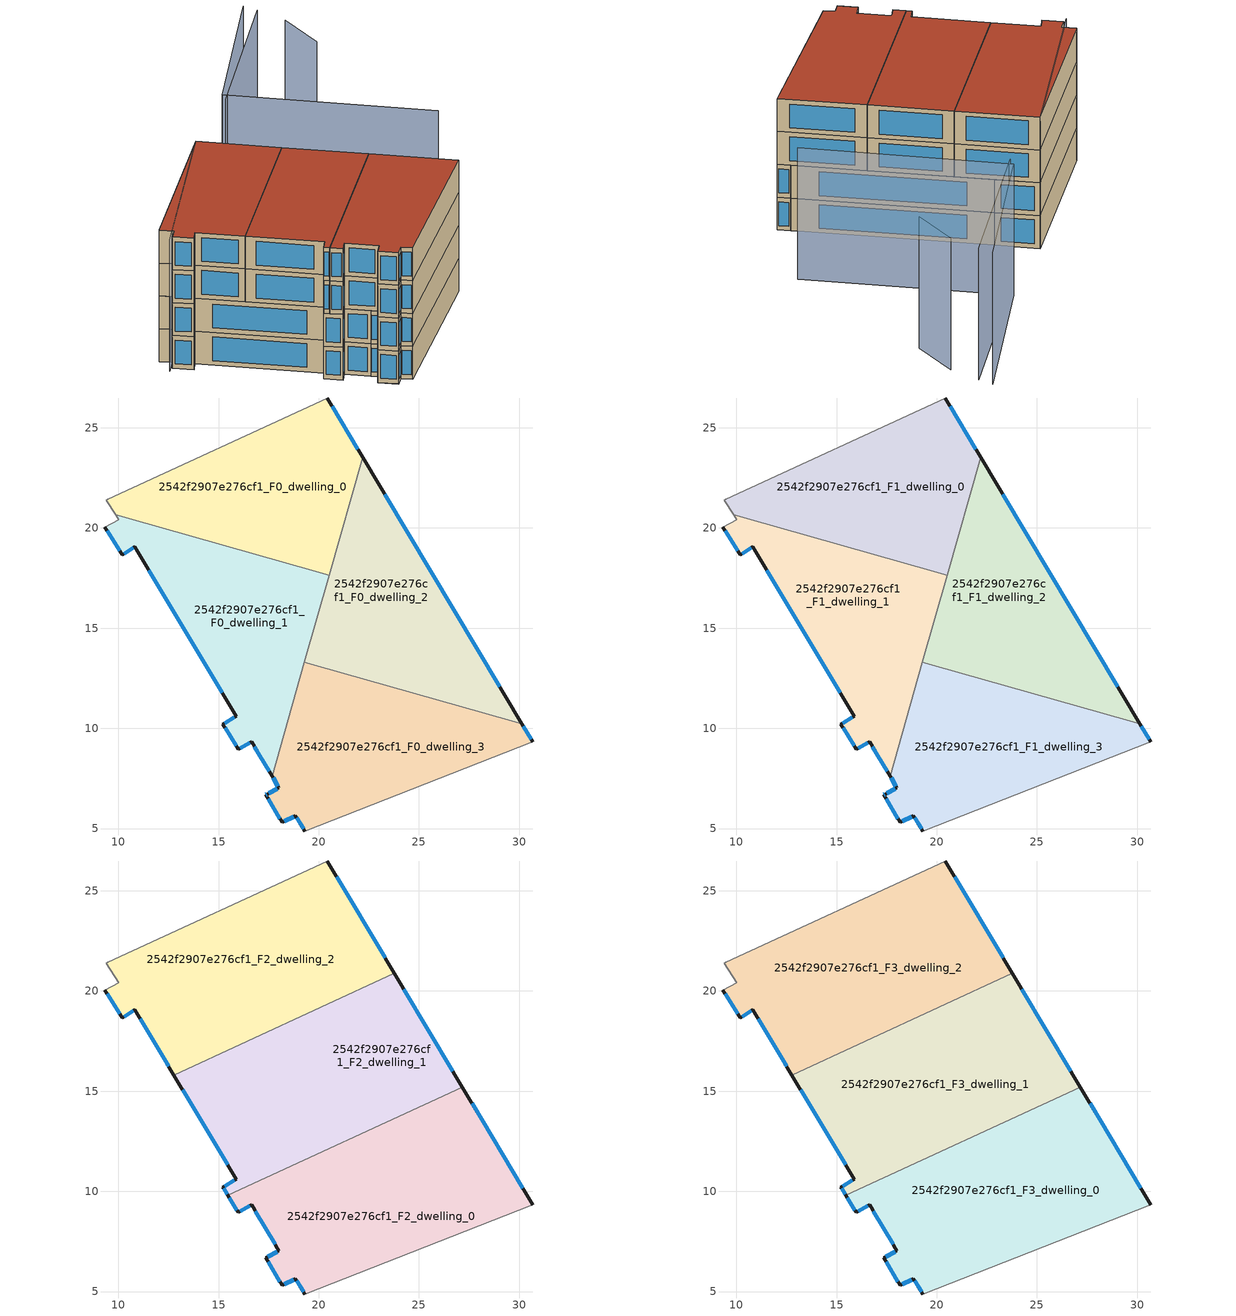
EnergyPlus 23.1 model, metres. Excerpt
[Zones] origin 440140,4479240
2542f2907e276cf1_F0_dwelling_0
 floor ground (EU_floor_Construction): 20.42,26.48 22.19,23.52 20.52,17.63 9.86,20.65 9.41,21.39 9.48,21.43 z0
 wall outside (EU_wall_Construction): 22.19,23.52 20.42,26.48 z0:3
 wall adiabatic (EU_wall_Construction): 20.42,26.48 9.48,21.43 9.41,21.39 9.86,20.65 z0:3
 wall to 2542f2907e276cf1_F0_dwelling_1 (EU_wall_Construction): 9.86,20.65 20.52,17.63 z0:3
 wall to 2542f2907e276cf1_F0_dwelling_2 (EU_wall_Construction): 20.52,17.63 22.19,23.52 z0:3
 window (EU_Window_Construction): 21.94,23.93 20.67,26.07 z0.42:2.58
2542f2907e276cf1_F0_dwelling_1
 floor ground (EU_floor_Construction): 20.52,17.63 18.5,10.53 15.89,10.6 10.82,19.07 10.2,18.66 9.33,20.04 10.01,20.42 9.86,20.65 z0; 18.5,10.53 17.67,7.61 16.65,9.33 15.99,8.95 15.22,10.21 15.89,10.6 z0
 wall outside (EU_wall_Construction): 9.33,20.04 10.2,18.66 10.82,19.07 15.89,10.6 15.22,10.21 15.99,8.95 16.65,9.33 17.67,7.61 z0:3
 wall adiabatic (EU_wall_Construction): 9.86,20.65 10.01,20.42 9.33,20.04 z0:3
 wall to 2542f2907e276cf1_F0_dwelling_3 (EU_wall_Construction): 17.67,7.61 19.29,13.3 z0:3
 wall to 2542f2907e276cf1_F0_dwelling_2 (EU_wall_Construction): 19.29,13.3 20.52,17.63 z0:3
 window (EU_Window_Construction): 11.53,17.89 15.18,11.77 / 10.29,18.72 10.74,19.01 / 9.45,19.85 10.08,18.85 / 16.79,9.09 17.53,7.85 / 16.08,9 16.56,9.28 / 15.33,10.03 15.88,9.12 / 15.79,10.55 15.31,10.26 z0.42:2.58
2542f2907e276cf1_F0_dwelling_2
 floor ground (EU_floor_Construction): 22.19,23.52 30.14,10.22 19.29,13.3 z0
 wall outside (EU_wall_Construction): 30.14,10.22 22.19,23.52 z0:3
 wall to 2542f2907e276cf1_F0_dwelling_3 (EU_wall_Construction): 19.29,13.3 30.14,10.22 z0:3
 window (EU_Window_Construction): 29.04,12.06 23.29,21.68 z0.42:2.58
2542f2907e276cf1_F0_dwelling_3
 floor ground (EU_floor_Construction): 30.14,10.22 30.67,9.33 19.31,4.88 18.84,5.65 18.17,5.31 17.35,6.68 17.42,6.72 18.01,7.04 17.67,7.61 19.29,13.3 z0
 wall outside (EU_wall_Construction): 17.67,7.61 18.01,7.04 17.42,6.72 17.35,6.68 18.17,5.31 18.84,5.65 19.31,4.88 / 30.67,9.33 30.14,10.22 z0:3
 wall adiabatic (EU_wall_Construction): 19.31,4.88 30.67,9.33 z0:3
 window (EU_Window_Construction): 18.27,5.36 18.75,5.6 / 17.47,6.49 18.06,5.5 / 17.41,6.71 17.36,6.69 / 17.93,7 17.5,6.76 / 17.72,7.53 17.96,7.12 / 30.6,9.45 30.21,10.09 / 18.9,5.54 19.24,4.98 z0.42:2.58
2542f2907e276cf1_F1_dwelling_0
 floor to 2542f2907e276cf1_F0_dwelling_0 (EU_floor_Construction): 20.42,26.48 22.19,23.52 20.52,17.63 9.86,20.65 9.41,21.39 9.48,21.43 z3
 wall outside (EU_wall_Construction): 22.19,23.52 20.42,26.48 z3:6
 wall adiabatic (EU_wall_Construction): 20.42,26.48 9.48,21.43 9.41,21.39 9.86,20.65 z3:6
 wall to 2542f2907e276cf1_F1_dwelling_1 (EU_wall_Construction): 9.86,20.65 20.52,17.63 z3:6
 wall to 2542f2907e276cf1_F1_dwelling_2 (EU_wall_Construction): 20.52,17.63 22.19,23.52 z3:6
 window (EU_Window_Construction): 21.94,23.93 20.67,26.07 z3.42:5.58
2542f2907e276cf1_F1_dwelling_1
 floor to 2542f2907e276cf1_F0_dwelling_1 (EU_floor_Construction): 20.52,17.63 18.5,10.53 15.88,10.6 19.46,17.93 z3; 18.5,10.53 17.67,7.61 16.65,9.33 15.99,8.95 15.22,10.21 15.88,10.6 z3; 19.46,17.93 15.88,10.6 10.82,19.07 10.2,18.66 9.33,20.04 10.01,20.42 9.86,20.65 z3
 wall outside (EU_wall_Construction): 9.33,20.04 10.2,18.66 10.82,19.07 15.89,10.6 15.22,10.21 15.99,8.95 16.65,9.33 17.67,7.61 z3:6
 wall adiabatic (EU_wall_Construction): 9.86,20.65 10.01,20.42 9.33,20.04 z3:6
 wall to 2542f2907e276cf1_F1_dwelling_3 (EU_wall_Construction): 17.67,7.61 19.29,13.3 z3:6
 wall to 2542f2907e276cf1_F1_dwelling_2 (EU_wall_Construction): 19.29,13.3 20.52,17.63 z3:6
 window (EU_Window_Construction): 11.53,17.89 15.18,11.77 / 10.29,18.72 10.74,19.01 / 9.45,19.85 10.08,18.85 / 16.79,9.09 17.53,7.85 / 16.08,9 16.56,9.28 / 15.33,10.03 15.88,9.12 / 15.79,10.55 15.31,10.26 z3.42:5.58
 ceiling adiabatic (EU_roof_Construction): 16.17,10.13 15.88,10.6 15.22,10.21 15.47,9.8 z6
2542f2907e276cf1_F1_dwelling_2
 floor to 2542f2907e276cf1_F0_dwelling_2 (EU_floor_Construction): 22.19,23.52 30.14,10.22 19.29,13.3 z3
 wall outside (EU_wall_Construction): 30.14,10.22 22.19,23.52 z3:6
 wall to 2542f2907e276cf1_F1_dwelling_3 (EU_wall_Construction): 19.29,13.3 30.14,10.22 z3:6
 window (EU_Window_Construction): 29.04,12.06 23.29,21.68 z3.42:5.58
2542f2907e276cf1_F1_dwelling_3
 floor to 2542f2907e276cf1_F0_dwelling_3 (EU_floor_Construction): 30.14,10.22 30.67,9.33 19.31,4.88 18.84,5.65 18.17,5.31 17.35,6.68 17.42,6.72 18.01,7.04 17.67,7.61 19.29,13.3 z3
 wall outside (EU_wall_Construction): 17.67,7.61 18.01,7.04 17.42,6.72 17.35,6.68 18.17,5.31 18.84,5.65 19.31,4.88 / 30.67,9.33 30.14,10.22 z3:6
 wall adiabatic (EU_wall_Construction): 19.31,4.88 30.67,9.33 z3:6
 window (EU_Window_Construction): 18.27,5.36 18.75,5.6 / 17.47,6.49 18.06,5.5 / 17.41,6.71 17.36,6.69 / 17.93,7 17.5,6.76 / 17.72,7.53 17.96,7.12 / 30.6,9.45 30.21,10.09 / 18.9,5.54 19.24,4.98 z3.42:5.58
2542f2907e276cf1_F2_dwelling_0
 floor to 2542f2907e276cf1_F1_dwelling_2 (EU_floor_Construction): 27.16,15.2 30.14,10.22 21.61,12.64 z6
 floor to 2542f2907e276cf1_F1_dwelling_1 (EU_floor_Construction): 18.72,11.31 17.67,7.61 16.65,9.33 17.63,10.8 z6; 17.63,10.8 16.65,9.33 15.99,8.95 15.47,9.8 z6
 floor to 2542f2907e276cf1_F1_dwelling_3 (EU_floor_Construction): 30.14,10.22 30.67,9.33 19.31,4.88 18.84,5.65 18.17,5.31 17.35,6.68 18.01,7.04 17.67,7.61 18.72,11.31 21.61,12.64 z6
 wall outside (EU_wall_Construction): 15.47,9.8 15.99,8.95 16.65,9.33 18.01,7.04 17.35,6.68 18.17,5.31 18.84,5.65 19.31,4.88 / 30.67,9.33 27.16,15.2 z6:9
 wall adiabatic (EU_wall_Construction): 19.31,4.88 30.67,9.33 z6:9
 wall to 2542f2907e276cf1_F2_dwelling_1 (EU_wall_Construction): 27.16,15.2 15.47,9.8 z6:9
 window (EU_Window_Construction): 16.84,9.01 17.82,7.36 / 16.08,9 16.56,9.28 / 15.54,9.68 15.92,9.06 / 30.18,10.14 27.65,14.38 / 18.9,5.54 19.24,4.98 / 18.27,5.36 18.75,5.6 / 17.47,6.49 18.06,5.5 / 17.92,6.99 17.45,6.73 z6.42:8.58
2542f2907e276cf1_F2_dwelling_1
 floor to 2542f2907e276cf1_F1_dwelling_0 (EU_floor_Construction): 21.08,19.63 20.52,17.63 18.18,18.29 z6
 floor to 2542f2907e276cf1_F1_dwelling_1 (EU_floor_Construction): 19.46,17.93 15.88,10.6 12.78,15.8 18.18,18.29 z6; 19.29,13.3 18.72,11.31 16.17,10.13 15.93,10.52 16.08,10.75 z6; 16.08,10.75 15.93,10.52 15.89,10.6 z6; 20.52,17.63 16.08,10.75 15.88,10.6 19.46,17.93 z6; 20.52,17.63 19.29,13.3 16.08,10.75 z6
 floor to 2542f2907e276cf1_F1_dwelling_2 (EU_floor_Construction): 23.77,20.87 27.16,15.2 21.61,12.64 19.29,13.3 21.08,19.63 z6
 floor adiabatic (EU_floor_Construction): 15.89,10.6 15.93,10.52 15.47,9.8 15.22,10.21 z6; 15.93,10.52 16.17,10.13 15.47,9.8 z6
 floor to 2542f2907e276cf1_F1_dwelling_3 (EU_floor_Construction): 21.61,12.64 18.72,11.31 19.29,13.3 z6
 wall outside (EU_wall_Construction): 27.16,15.2 23.77,20.87 / 15.22,10.21 15.47,9.8 / 15.22,10.21 15.89,10.6 / 12.78,15.8 15.89,10.6 z6:9
 wall to 2542f2907e276cf1_F2_dwelling_2 (EU_wall_Construction): 23.77,20.87 12.78,15.8 z6:9
 window (EU_Window_Construction): 26.69,15.99 24.24,20.08 / 15.26,10.15 15.43,9.86 / 15.31,10.26 15.79,10.55 / 13.21,15.08 15.45,11.32 z6.42:8.58
2542f2907e276cf1_F2_dwelling_2
 floor to 2542f2907e276cf1_F1_dwelling_0 (EU_floor_Construction): 20.42,26.48 22.19,23.52 21.08,19.63 18.18,18.29 9.87,20.65 9.41,21.39 9.48,21.43 z6
 floor to 2542f2907e276cf1_F1_dwelling_2 (EU_floor_Construction): 22.19,23.52 23.77,20.87 21.08,19.63 z6
 floor to 2542f2907e276cf1_F1_dwelling_1 (EU_floor_Construction): 18.18,18.29 12.78,15.8 10.82,19.07 10.2,18.66 9.33,20.04 10.01,20.42 9.87,20.65 z6
 wall outside (EU_wall_Construction): 23.77,20.87 20.42,26.48 / 9.33,20.04 10.2,18.66 10.82,19.07 12.78,15.8 z6:9
 wall adiabatic (EU_wall_Construction): 20.42,26.48 9.48,21.43 9.41,21.39 10.01,20.42 9.33,20.04 z6:9
 window (EU_Window_Construction): 23.31,21.65 20.89,25.7 / 11.09,18.61 12.51,16.25 / 10.29,18.72 10.74,19.01 / 9.45,19.85 10.08,18.85 z6.42:8.58
2542f2907e276cf1_F3_dwelling_0
 floor to 2542f2907e276cf1_F2_dwelling_0 (EU_floor_Construction): 27.16,15.2 30.67,9.33 19.31,4.88 18.84,5.65 18.17,5.31 17.35,6.68 18.01,7.04 16.65,9.33 15.99,8.95 15.47,9.8 z9
 wall outside (EU_wall_Construction): 15.47,9.8 15.99,8.95 16.65,9.33 18.01,7.04 17.35,6.68 18.17,5.31 18.84,5.65 19.31,4.88 / 30.67,9.33 27.16,15.2 z9:12
 wall adiabatic (EU_wall_Construction): 19.31,4.88 30.67,9.33 z9:12
 wall to 2542f2907e276cf1_F3_dwelling_1 (EU_wall_Construction): 27.16,15.2 15.47,9.8 z9:12
 window (EU_Window_Construction): 16.84,9.01 17.82,7.36 / 16.08,9 16.56,9.28 / 15.54,9.68 15.92,9.06 / 30.18,10.14 27.65,14.38 / 18.9,5.54 19.24,4.98 / 18.27,5.36 18.75,5.6 / 17.47,6.49 18.06,5.5 / 17.92,6.99 17.45,6.73 z9.42:11.58
 roof outside (EU_roof_Construction): 30.67,9.33 27.16,15.2 15.47,9.8 15.99,8.95 16.65,9.33 18.01,7.04 17.35,6.68 18.17,5.31 18.84,5.65 19.31,4.88 z12
2542f2907e276cf1_F3_dwelling_1
 floor to 2542f2907e276cf1_F2_dwelling_1 (EU_floor_Construction): 23.77,20.87 27.16,15.2 15.47,9.8 15.22,10.21 15.88,10.6 12.78,15.8 z9
 wall outside (EU_wall_Construction): 27.16,15.2 23.77,20.87 / 12.78,15.8 15.89,10.6 15.22,10.21 15.47,9.8 z9:12
 wall to 2542f2907e276cf1_F3_dwelling_2 (EU_wall_Construction): 23.77,20.87 12.78,15.8 z9:12
 window (EU_Window_Construction): 26.69,15.99 24.24,20.08 / 15.26,10.15 15.43,9.86 / 15.79,10.55 15.31,10.26 / 13.21,15.08 15.45,11.32 z9.42:11.58
 roof outside (EU_roof_Construction): 27.16,15.2 23.77,20.87 12.78,15.8 15.89,10.6 15.22,10.21 15.47,9.8 z12
2542f2907e276cf1_F3_dwelling_2
 floor to 2542f2907e276cf1_F2_dwelling_2 (EU_floor_Construction): 20.42,26.48 23.77,20.87 12.78,15.8 10.82,19.07 10.2,18.66 9.33,20.04 10.01,20.42 9.41,21.39 9.48,21.43 z9
 wall outside (EU_wall_Construction): 23.77,20.87 20.42,26.48 / 9.33,20.04 10.2,18.66 10.82,19.07 12.78,15.8 z9:12
 wall adiabatic (EU_wall_Construction): 20.42,26.48 9.48,21.43 9.41,21.39 10.01,20.42 9.33,20.04 z9:12
 window (EU_Window_Construction): 23.31,21.65 20.89,25.7 / 11.09,18.61 12.51,16.25 / 10.29,18.72 10.74,19.01 / 9.45,19.85 10.08,18.85 z9.42:11.58
 roof outside (EU_roof_Construction): 23.77,20.87 20.42,26.48 9.48,21.43 9.41,21.39 10.01,20.42 9.33,20.04 10.2,18.66 10.82,19.07 12.78,15.8 z12
shading: 34.85,14.59 26.57,28.75 / 26.57,28.75 36.84,34.75 / 36.48,27.46 37.29,31.08 / 37.05,33.59 26.21,28.14 / 20.42,26.48 8.91,19.99 z0:12
[Building]
EU S2 Campaign: North Axis=0; Terrain=City; Solar Distribution=FullExterior
[Site:Location]
Madrid: Latitude=40.5; Longitude=-3.5; Time Zone=1; Elevation=609
[SizingPeriod:WeatherFileDays]
AnnualSizingPeriod: Begin Month=1; Begin Day of Month=1; End Month=12; End Day of Month=31; Day of Week for Start Day=Monday; Use Weather File Daylight Saving Period=No; Use Weather File Rain and Snow Indicators=No
[MATERIAL]
EU_InternalMass_Material: Roughness=MediumRough; Thickness=0.1; Conductivity=1; Density=1800; Specific Heat=900; Thermal Absorptance=0.9; Solar Absorptance=0.7; Visible Absorptance=0.7
[MATERIAL:NOMASS] Roughness=MediumRough; Thermal Absorptance=0.9; Solar Absorptance=0.7; Visible Absorptance=0.7
Name | Thermal Resistance
EU_wall_NoMass | 1.60022
EU_roof_NoMass | 1.57597
EU_floor_NoMass | 0.470652
[WINDOWMATERIAL:SIMPLEGLAZINGSYSTEM]
EU_Window_SimpleGlazing: UFactor=3.28802; Solar Heat Gain Coefficient=0.85; Visible Transmittance=0.85
[CONSTRUCTION]
EU_wall_Construction: EU_wall_NoMass
EU_roof_Construction: EU_roof_NoMass
EU_floor_Construction: EU_floor_NoMass
EU_InternalMass_Construction: EU_InternalMass_Material
EU_Window_Construction: EU_Window_SimpleGlazing
[ZONE] Type=1; Multiplier=1; Ceiling Height=autocalculate; Floor Area=autocalculate; Part of Total Floor Area=Yes
Name | Volume
2542f2907e276cf1_F0_dwelling_0; 2542f2907e276cf1_F1_dwelling_0 | 179.865
2542f2907e276cf1_F2_dwelling_0 | 239.812
2542f2907e276cf1_F3_dwelling_0 | 239.822
2542f2907e276cf1_F0_dwelling_1; 2542f2907e276cf1_F1_dwelling_1 | 179.869
2542f2907e276cf1_F2_dwelling_1 | 239.807
2542f2907e276cf1_F3_dwelling_1 | 239.825
2542f2907e276cf1_F0_dwelling_2; 2542f2907e276cf1_F1_dwelling_2 | 179.86
2542f2907e276cf1_F2_dwelling_2 | 239.818
2542f2907e276cf1_F3_dwelling_2 | 239.819
2542f2907e276cf1_F0_dwelling_3; 2542f2907e276cf1_F1_dwelling_3 | 179.853
[INTERNALMASS] Construction=EU_InternalMass_Construction
Name | Zone or ZoneList | Surface Area
2542f2907e276cf1_F0_dwelling_0_EU_InternalMass | 2542f2907e276cf1_F0_dwelling_0 | 59.9551
2542f2907e276cf1_F0_dwelling_1_EU_InternalMass | 2542f2907e276cf1_F0_dwelling_1 | 59.959
2542f2907e276cf1_F0_dwelling_2_EU_InternalMass | 2542f2907e276cf1_F0_dwelling_2 | 59.9543
2542f2907e276cf1_F0_dwelling_3_EU_InternalMass | 2542f2907e276cf1_F0_dwelling_3 | 59.9548
2542f2907e276cf1_F1_dwelling_0_EU_InternalMass | 2542f2907e276cf1_F1_dwelling_0 | 59.9551
2542f2907e276cf1_F1_dwelling_1_EU_InternalMass | 2542f2907e276cf1_F1_dwelling_1 | 59.959
2542f2907e276cf1_F1_dwelling_2_EU_InternalMass | 2542f2907e276cf1_F1_dwelling_2 | 59.9543
2542f2907e276cf1_F1_dwelling_3_EU_InternalMass | 2542f2907e276cf1_F1_dwelling_3 | 59.9548
2542f2907e276cf1_F2_dwelling_0_EU_InternalMass | 2542f2907e276cf1_F2_dwelling_0 | 79.9411
2542f2907e276cf1_F2_dwelling_1_EU_InternalMass | 2542f2907e276cf1_F2_dwelling_1 | 79.9417
2542f2907e276cf1_F2_dwelling_2_EU_InternalMass | 2542f2907e276cf1_F2_dwelling_2 | 79.9399
2542f2907e276cf1_F3_dwelling_0_EU_InternalMass | 2542f2907e276cf1_F3_dwelling_0 | 79.9411
2542f2907e276cf1_F3_dwelling_1_EU_InternalMass | 2542f2907e276cf1_F3_dwelling_1 | 79.9417
2542f2907e276cf1_F3_dwelling_2_EU_InternalMass | 2542f2907e276cf1_F3_dwelling_2 | 79.9399
[OTHEREQUIPMENT] Fuel Type=Electricity; Design Level Calculation Method=Watts/Area; Power per Zone Floor Area=1; Fraction Latent=0; Fraction Radiant=0; Fraction Lost=0; Carbon Dioxide Generation Rate=0; EndUse Subcategory=EU_Step8_InternalGains
Name | Zone or ZoneList or Space or SpaceList | Schedule
EU_Step8_InternalGain_2542f2907e276cf1_F0_dwelling_0_f000 | 2542f2907e276cf1_F0_dwelling_0 | EU_Step8_GainSchedule_2542f2907e276cf1_F0_dwelling_0_f000
EU_Step8_InternalGain_2542f2907e276cf1_F0_dwelling_1_f000 | 2542f2907e276cf1_F0_dwelling_1 | EU_Step8_GainSchedule_2542f2907e276cf1_F0_dwelling_1_f000
EU_Step8_InternalGain_2542f2907e276cf1_F0_dwelling_2_f000 | 2542f2907e276cf1_F0_dwelling_2 | EU_Step8_GainSchedule_2542f2907e276cf1_F0_dwelling_2_f000
EU_Step8_InternalGain_2542f2907e276cf1_F0_dwelling_3_f000 | 2542f2907e276cf1_F0_dwelling_3 | EU_Step8_GainSchedule_2542f2907e276cf1_F0_dwelling_3_f000
EU_Step8_InternalGain_2542f2907e276cf1_F1_dwelling_0_f000 | 2542f2907e276cf1_F1_dwelling_0 | EU_Step8_GainSchedule_2542f2907e276cf1_F1_dwelling_0_f000
EU_Step8_InternalGain_2542f2907e276cf1_F1_dwelling_1_f000 | 2542f2907e276cf1_F1_dwelling_1 | EU_Step8_GainSchedule_2542f2907e276cf1_F1_dwelling_1_f000
EU_Step8_InternalGain_2542f2907e276cf1_F1_dwelling_2_f000 | 2542f2907e276cf1_F1_dwelling_2 | EU_Step8_GainSchedule_2542f2907e276cf1_F1_dwelling_2_f000
EU_Step8_InternalGain_2542f2907e276cf1_F1_dwelling_3_f000 | 2542f2907e276cf1_F1_dwelling_3 | EU_Step8_GainSchedule_2542f2907e276cf1_F1_dwelling_3_f000
EU_Step8_InternalGain_2542f2907e276cf1_F2_dwelling_0_f000 | 2542f2907e276cf1_F2_dwelling_0 | EU_Step8_GainSchedule_2542f2907e276cf1_F2_dwelling_0_f000
EU_Step8_InternalGain_2542f2907e276cf1_F2_dwelling_1_f000 | 2542f2907e276cf1_F2_dwelling_1 | EU_Step8_GainSchedule_2542f2907e276cf1_F2_dwelling_1_f000
EU_Step8_InternalGain_2542f2907e276cf1_F2_dwelling_2_f000 | 2542f2907e276cf1_F2_dwelling_2 | EU_Step8_GainSchedule_2542f2907e276cf1_F2_dwelling_2_f000
EU_Step8_InternalGain_2542f2907e276cf1_F3_dwelling_0_f000 | 2542f2907e276cf1_F3_dwelling_0 | EU_Step8_GainSchedule_2542f2907e276cf1_F3_dwelling_0_f000
EU_Step8_InternalGain_2542f2907e276cf1_F3_dwelling_1_f000 | 2542f2907e276cf1_F3_dwelling_1 | EU_Step8_GainSchedule_2542f2907e276cf1_F3_dwelling_1_f000
EU_Step8_InternalGain_2542f2907e276cf1_F3_dwelling_2_f000 | 2542f2907e276cf1_F3_dwelling_2 | EU_Step8_GainSchedule_2542f2907e276cf1_F3_dwelling_2_f000
[ZONEVENTILATION:DESIGNFLOWRATE] Schedule=EU_AlwaysOn; Design Flow Rate Calculation Method=AirChanges/Hour; Air Changes per Hour=0.480704; Ventilation Type=Natural; Fan Pressure Rise=0; Fan Total Efficiency=1; Constant Term Coefficient=1; Temperature Term Coefficient=0; Velocity Term Coefficient=0; Velocity Squared Term Coefficient=0; Minimum Indoor Temperature=-100; Maximum Indoor Temperature=100; Delta Temperature=-100; Minimum Outdoor Temperature=-100; Maximum Outdoor Temperature=100; Maximum Wind Speed=40
Name | Zone or ZoneList or Space or SpaceList
EU_ConstantAir_2542f2907e276cf1_F0_dwelling_0 | 2542f2907e276cf1_F0_dwelling_0
EU_ConstantAir_2542f2907e276cf1_F0_dwelling_1 | 2542f2907e276cf1_F0_dwelling_1
EU_ConstantAir_2542f2907e276cf1_F0_dwelling_2 | 2542f2907e276cf1_F0_dwelling_2
EU_ConstantAir_2542f2907e276cf1_F0_dwelling_3 | 2542f2907e276cf1_F0_dwelling_3
EU_ConstantAir_2542f2907e276cf1_F1_dwelling_0 | 2542f2907e276cf1_F1_dwelling_0
EU_ConstantAir_2542f2907e276cf1_F1_dwelling_1 | 2542f2907e276cf1_F1_dwelling_1
EU_ConstantAir_2542f2907e276cf1_F1_dwelling_2 | 2542f2907e276cf1_F1_dwelling_2
EU_ConstantAir_2542f2907e276cf1_F1_dwelling_3 | 2542f2907e276cf1_F1_dwelling_3
EU_ConstantAir_2542f2907e276cf1_F2_dwelling_0 | 2542f2907e276cf1_F2_dwelling_0
EU_ConstantAir_2542f2907e276cf1_F2_dwelling_1 | 2542f2907e276cf1_F2_dwelling_1
EU_ConstantAir_2542f2907e276cf1_F2_dwelling_2 | 2542f2907e276cf1_F2_dwelling_2
EU_ConstantAir_2542f2907e276cf1_F3_dwelling_0 | 2542f2907e276cf1_F3_dwelling_0
EU_ConstantAir_2542f2907e276cf1_F3_dwelling_1 | 2542f2907e276cf1_F3_dwelling_1
EU_ConstantAir_2542f2907e276cf1_F3_dwelling_2 | 2542f2907e276cf1_F3_dwelling_2
[HVACTEMPLATE:THERMOSTAT] Constant Heating Setpoint=20; Constant Cooling Setpoint=50
EU_HeatOnly_2542f2907e276cf1_F0_dwelling_0; EU_HeatOnly_2542f2907e276cf1_F0_dwelling_1; EU_HeatOnly_2542f2907e276cf1_F0_dwelling_2; EU_HeatOnly_2542f2907e276cf1_F0_dwelling_3; EU_HeatOnly_2542f2907e276cf1_F1_dwelling_0; EU_HeatOnly_2542f2907e276cf1_F1_dwelling_1; EU_HeatOnly_2542f2907e276cf1_F1_dwelling_2; EU_HeatOnly_2542f2907e276cf1_F1_dwelling_3; EU_HeatOnly_2542f2907e276cf1_F2_dwelling_0; EU_HeatOnly_2542f2907e276cf1_F2_dwelling_1; EU_HeatOnly_2542f2907e276cf1_F2_dwelling_2; EU_HeatOnly_2542f2907e276cf1_F3_dwelling_0; EU_HeatOnly_2542f2907e276cf1_F3_dwelling_1; EU_HeatOnly_2542f2907e276cf1_F3_dwelling_2
[HVACTEMPLATE:ZONE:IDEALLOADSAIRSYSTEM] System Availability Schedule=EU_AlwaysOn; Maximum Heating Supply Air Temperature=50; Minimum Cooling Supply Air Temperature=13; Maximum Heating Supply Air Humidity Ratio=0.0156; Minimum Cooling Supply Air Humidity Ratio=0.0077; Heating Limit=NoLimit; Cooling Limit=NoLimit; Heating Availability Schedule=EU_AlwaysOn; Cooling Availability Schedule=EU_CoolingOff; Dehumidification Control Type=ConstantSensibleHeatRatio; Cooling Sensible Heat Ratio=0.7; Dehumidification Setpoint=60; Humidification Control Type=None; Humidification Setpoint=30; Outdoor Air Method=None; Outdoor Air Flow Rate per Person=0.00944; Outdoor Air Flow Rate per Zone Floor Area=0; Outdoor Air Flow Rate per Zone=0; Demand Controlled Ventilation Type=None; Outdoor Air Economizer Type=NoEconomizer; Heat Recovery Type=None; Sensible Heat Recovery Effectiveness=0.7; Latent Heat Recovery Effectiveness=0.65
Name | Template Thermostat
2542f2907e276cf1_F0_dwelling_0 | EU_HeatOnly_2542f2907e276cf1_F0_dwelling_0
2542f2907e276cf1_F0_dwelling_1 | EU_HeatOnly_2542f2907e276cf1_F0_dwelling_1
2542f2907e276cf1_F0_dwelling_2 | EU_HeatOnly_2542f2907e276cf1_F0_dwelling_2
2542f2907e276cf1_F0_dwelling_3 | EU_HeatOnly_2542f2907e276cf1_F0_dwelling_3
2542f2907e276cf1_F1_dwelling_0 | EU_HeatOnly_2542f2907e276cf1_F1_dwelling_0
2542f2907e276cf1_F1_dwelling_1 | EU_HeatOnly_2542f2907e276cf1_F1_dwelling_1
2542f2907e276cf1_F1_dwelling_2 | EU_HeatOnly_2542f2907e276cf1_F1_dwelling_2
2542f2907e276cf1_F1_dwelling_3 | EU_HeatOnly_2542f2907e276cf1_F1_dwelling_3
2542f2907e276cf1_F2_dwelling_0 | EU_HeatOnly_2542f2907e276cf1_F2_dwelling_0
2542f2907e276cf1_F2_dwelling_1 | EU_HeatOnly_2542f2907e276cf1_F2_dwelling_1
2542f2907e276cf1_F2_dwelling_2 | EU_HeatOnly_2542f2907e276cf1_F2_dwelling_2
2542f2907e276cf1_F3_dwelling_0 | EU_HeatOnly_2542f2907e276cf1_F3_dwelling_0
2542f2907e276cf1_F3_dwelling_1 | EU_HeatOnly_2542f2907e276cf1_F3_dwelling_1
2542f2907e276cf1_F3_dwelling_2 | EU_HeatOnly_2542f2907e276cf1_F3_dwelling_2
[SIZING:ZONE] Zone Cooling Design Supply Air Temperature Input Method=SupplyAirTemperature; Zone Cooling Design Supply Air Temperature=13; Zone Heating Design Supply Air Temperature Input Method=SupplyAirTemperature; Zone Heating Design Supply Air Temperature=50; Zone Cooling Design Supply Air Humidity Ratio=0.008; Zone Heating Design Supply Air Humidity Ratio=0.008; Cooling Design Air Flow Method=DesignDay; Cooling Design Air Flow Rate=0; Cooling Minimum Air Flow per Zone Floor Area=0.000762; Cooling Minimum Air Flow=0; Cooling Minimum Air Flow Fraction=0.2; Heating Design Air Flow Method=DesignDay; Heating Design Air Flow Rate=0; Heating Maximum Air Flow per Zone Floor Area=0.002032; Heating Maximum Air Flow=0.141576; Heating Maximum Air Flow Fraction=0.3; Account for Dedicated Outdoor Air System=No; Dedicated Outdoor Air System Control Strategy=NeutralSupplyAir; Dedicated Outdoor Air Low Setpoint Temperature for Design=autosize; Dedicated Outdoor Air High Setpoint Temperature for Design=autosize; Zone Load Sizing Method=Sensible Load Only No Latent Load; Zone Latent Cooling Design Supply Air Humidity Ratio Input Method=HumidityRatioDifference; Zone Cooling Design Supply Air Humidity Ratio Difference=0.005; Zone Latent Heating Design Supply Air Humidity Ratio Input Method=HumidityRatioDifference; Zone Humidification Design Supply Air Humidity Ratio Difference=0.005
2542f2907e276cf1_F0_dwelling_0; 2542f2907e276cf1_F0_dwelling_1; 2542f2907e276cf1_F0_dwelling_2; 2542f2907e276cf1_F0_dwelling_3; 2542f2907e276cf1_F1_dwelling_0; 2542f2907e276cf1_F1_dwelling_1; 2542f2907e276cf1_F1_dwelling_2; 2542f2907e276cf1_F1_dwelling_3; 2542f2907e276cf1_F2_dwelling_0; 2542f2907e276cf1_F2_dwelling_1; 2542f2907e276cf1_F2_dwelling_2; 2542f2907e276cf1_F3_dwelling_0; 2542f2907e276cf1_F3_dwelling_1; 2542f2907e276cf1_F3_dwelling_2
[SCHEDULE:CONSTANT]
Name | Hourly Value
EU_AlwaysOn | 1
EU_CoolingOff | 0
[SCHEDULE:FILE] Column Number=1; Rows to Skip at Top=0; Number of Hours of Data=8760; Column Separator=Comma; Interpolate to Timestep=No; Minutes per Item=60; Adjust Schedule for Daylight Savings=Yes
Name | File
EU_Step8_GainSchedule_2542f2907e276cf1_F0_dwelling_0_f000 | ../../schedules/2542f2907e276cf1/2542f2907e276cf1_F0_dwelling_0_f000_gain.csv
EU_Step8_GainSchedule_2542f2907e276cf1_F0_dwelling_1_f000 | ../../schedules/2542f2907e276cf1/2542f2907e276cf1_F0_dwelling_1_f000_gain.csv
EU_Step8_GainSchedule_2542f2907e276cf1_F0_dwelling_2_f000 | ../../schedules/2542f2907e276cf1/2542f2907e276cf1_F0_dwelling_2_f000_gain.csv
EU_Step8_GainSchedule_2542f2907e276cf1_F0_dwelling_3_f000 | ../../schedules/2542f2907e276cf1/2542f2907e276cf1_F0_dwelling_3_f000_gain.csv
EU_Step8_GainSchedule_2542f2907e276cf1_F1_dwelling_0_f000 | ../../schedules/2542f2907e276cf1/2542f2907e276cf1_F1_dwelling_0_f000_gain.csv
EU_Step8_GainSchedule_2542f2907e276cf1_F1_dwelling_1_f000 | ../../schedules/2542f2907e276cf1/2542f2907e276cf1_F1_dwelling_1_f000_gain.csv
EU_Step8_GainSchedule_2542f2907e276cf1_F1_dwelling_2_f000 | ../../schedules/2542f2907e276cf1/2542f2907e276cf1_F1_dwelling_2_f000_gain.csv
EU_Step8_GainSchedule_2542f2907e276cf1_F1_dwelling_3_f000 | ../../schedules/2542f2907e276cf1/2542f2907e276cf1_F1_dwelling_3_f000_gain.csv
EU_Step8_GainSchedule_2542f2907e276cf1_F2_dwelling_0_f000 | ../../schedules/2542f2907e276cf1/2542f2907e276cf1_F2_dwelling_0_f000_gain.csv
EU_Step8_GainSchedule_2542f2907e276cf1_F2_dwelling_1_f000 | ../../schedules/2542f2907e276cf1/2542f2907e276cf1_F2_dwelling_1_f000_gain.csv
EU_Step8_GainSchedule_2542f2907e276cf1_F2_dwelling_2_f000 | ../../schedules/2542f2907e276cf1/2542f2907e276cf1_F2_dwelling_2_f000_gain.csv
EU_Step8_GainSchedule_2542f2907e276cf1_F3_dwelling_0_f000 | ../../schedules/2542f2907e276cf1/2542f2907e276cf1_F3_dwelling_0_f000_gain.csv
EU_Step8_GainSchedule_2542f2907e276cf1_F3_dwelling_1_f000 | ../../schedules/2542f2907e276cf1/2542f2907e276cf1_F3_dwelling_1_f000_gain.csv
EU_Step8_GainSchedule_2542f2907e276cf1_F3_dwelling_2_f000 | ../../schedules/2542f2907e276cf1/2542f2907e276cf1_F3_dwelling_2_f000_gain.csv
